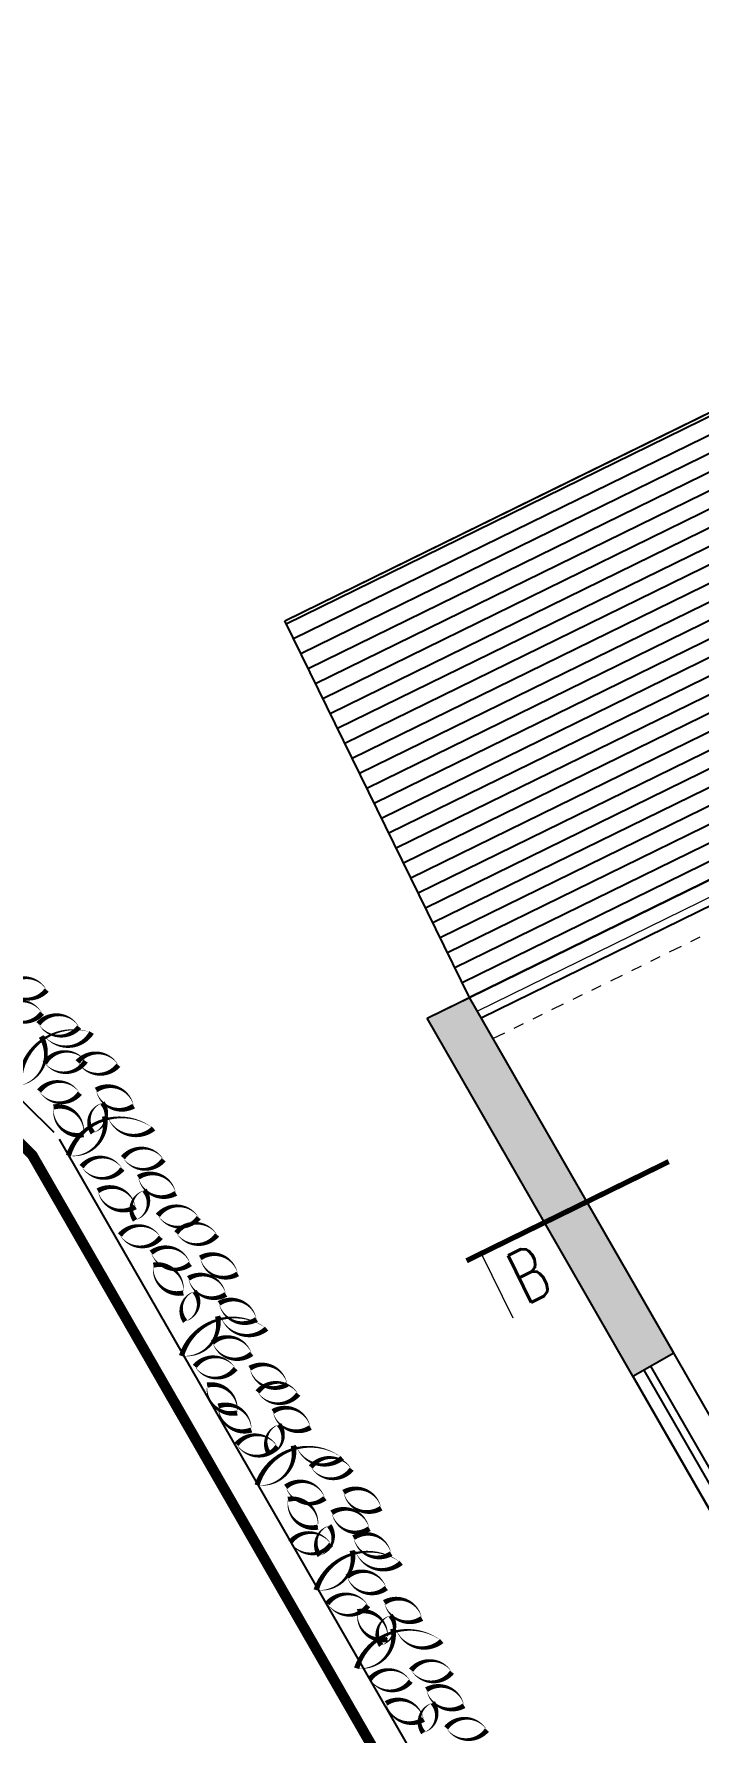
# Model space of a CAD drawing. Header units: millimetres. Extents: x 1754 to 2064, y 960 to 1845.
# Drawn here: x 1899 to 1905.33, y 1769.05 to 1785.24 of the extents above; entities that cross this region are included whole.
import ezdxf

# ---------------------------------------------------------------- set-up
doc = ezdxf.new("R2010")
doc.units = ezdxf.units.MM
doc.linetypes.add('DASHDOT', pattern=[1, 0.5, -0.25, 0, -0.25])
doc.linetypes.add('DIVIDE', pattern=[1.25, 0.5, -0.25, 0, -0.25, 0, -0.25])
for name, color, linetype in [('dveře', 3, 'Continuous'), ('okna', 4, 'Continuous'), ('pohled', 4, 'Continuous'), ('SCHODY', 3, 'Continuous'), ('SRAFA', 251, 'Continuous'), ('srafa fasada', 253, 'Continuous'), ('SRAFY', 3, 'Continuous'), ('zariz.predmety', 203, 'Continuous'), ('ZDIVO', 1, 'Continuous')]:
    doc.layers.add(name, color=color, linetype=linetype)
doc.layers.add('FLOATING-WINDOWS', color=2, linetype='Continuous', plot=False)
doc.styles.add('ROMANS', font='romans.shx', dxfattribs={"width": 0.7})

msp = doc.modelspace()

# ---------------------------------------------------------------- hatches: boundary and pattern name
at = {"layer": 'SRAFA'}
h = msp.add_hatch(dxfattribs=at)
h.set_pattern_fill('LINE', color=256, scale=0.05, style=0)
h.set_pattern_definition([(26.115, (1912.13578, 1780.45576), (-0.0698776, 0.1425436), [])])
h.paths.add_polyline_path([(1906.334, 1782.067), (1901.393, 1779.644), (1903.154, 1776.053), (1908.095, 1778.475)])
at = {"layer": 'SRAFY'}
msp.add_hatch(color=256, dxfattribs=at).paths.add_polyline_path([(1904.711, 1772.44), (1905.101, 1772.664), (1903.154, 1776.053), (1902.749, 1775.854)])

# ---------------------------------------------------------------- linework, layer by layer
at = {"layer": 'dveře'}
for p, q in [((1903.154, 1776.053), (1908.095, 1778.475)), ((1904.711, 1772.44), (1906.056, 1770.099)), ((1904.815, 1772.499), (1906.16, 1770.158)), ((1904.88, 1772.537), (1906.225, 1770.196))]:
    msp.add_line(p, q, dxfattribs=at)
at = {"layer": 'FLOATING-WINDOWS'}
for points in [[(1901.393, 1779.644), (1906.334, 1782.067), (1908.095, 1778.475), (1903.154, 1776.053)], [(1902.749, 1775.854), (1915.286, 1782), (1922.107, 1768.087), (1910.485, 1762.391)], [(1903.266, 1775.857), (1908.194, 1778.273), (1911.638, 1771.247), (1907.173, 1769.058)]]:
    msp.add_lwpolyline(points, close=True, dxfattribs=at)
at = {"layer": 'okna', "linetype": 'Continuous', "lineweight": 0}
for p, q in [((1903.228, 1775.922), (1908.161, 1778.34)), ((1903.266, 1775.857), (1908.194, 1778.273))]:
    msp.add_line(p, q, dxfattribs=at)
at = {"layer": 'pohled', "const_width": 0.1}
msp.add_lwpolyline([(1907.999, 1802.546), (1900.537, 1799.68), (1879.355, 1789.905), (1883.399, 1787.56), (1888.663, 1784.714), (1898.986, 1774.55), (1909.918, 1755.525), (1926.955, 1763.877)], close=True, dxfattribs=at)
at = {"layer": 'SCHODY', "linetype": 'DIVIDE', "lineweight": 0, "ltscale": 0.25}
for p, q in [((1903.378, 1775.661), (1908.293, 1778.071)), ((1906.446, 1770.323), (1905.101, 1772.664))]:
    msp.add_line(p, q, dxfattribs=at)
at = {"layer": 'SRAFA'}
for p, q in [((1901.393, 1779.644), (1906.334, 1782.067)), ((1903.154, 1776.053), (1901.393, 1779.644))]:
    msp.add_line(p, q, dxfattribs=at)
at = {"layer": 'srafa fasada', "color": 253, "linetype": 'Continuous', "lineweight": 0}
msp.add_line((1903.266, 1773.611), (1903.567, 1772.997), dxfattribs=at)
at = {"layer": 'srafa fasada', "color": 253, "linetype": 'DASHDOT', "lineweight": 0, "ltscale": 0.3, "const_width": 0.05, "flags": 128}
msp.add_lwpolyline([(1905.053, 1774.487), (1903.126, 1773.542)], dxfattribs=at)
at = {"layer": 'zariz.predmety', "color": 253, "linetype": 'Continuous', "ltscale": 0.001}
for points in [[(1899.124, 1776.123, 0, 0, 0.520567), (1899.124, 1776.123, 0, 0.05, 0.520567), (1898.736, 1776.154, 0, 0.05, 0.520567), (1899.124, 1776.123, 0.05, 0.05, 0)], [(1899.08, 1775.902, 0, 0, 0.520567), (1899.08, 1775.902, 0, 0.05, 0.520567), (1898.692, 1775.933, 0, 0.05, 0.520567), (1899.08, 1775.902, 0.05, 0.05, 0)], [(1899.045, 1775.801, 0, 0, 0.520567), (1899.045, 1775.801, 0, 0.05, 0.520567), (1899.433, 1775.77, 0, 0.05, 0.520567), (1899.045, 1775.801, 0.05, 0.05, 0)], [(1898.866, 1775.212, 0, 0, 0.520567), (1898.866, 1775.212, 0, 0.05, 0.520567), (1899.071, 1775.68, 0, 0.05, 0.520567), (1899.103, 1775.683, 0, 0.05, 0.520567), (1899.552, 1775.718, 0, 0.05, 0.520567), (1898.866, 1775.212, 0.05, 0.05, 0)], [(1899.495, 1775.445, 0, 0, 0.520567), (1899.495, 1775.445, 0, 0.05, 0.520567), (1899.106, 1775.427, 0, 0.05, 0.520567), (1899.495, 1775.445, 0.05, 0.05, 0)], [(1899.807, 1775.406, 0, 0, 0.520567), (1899.807, 1775.406, 0, 0.05, 0.520567), (1899.419, 1775.437, 0, 0.05, 0.520567), (1899.807, 1775.406, 0.05, 0.05, 0)], [(1899.052, 1775.16, 0, 0, 0.520567), (1899.052, 1775.16, 0, 0.05, 0.520567), (1899.44, 1775.139, 0, 0.05, 0.520567), (1899.052, 1775.16, 0.05, 0.05, 0)], [(1899.953, 1775.017, 0, 0, 0.520567), (1899.953, 1775.017, 0, 0.05, 0.520567), (1899.595, 1775.17, 0, 0.05, 0.520567), (1899.953, 1775.017, 0.05, 0.05, 0)], [(1899.19, 1775.008, 0, 0, 0.520567), (1899.19, 1775.008, 0, 0.05, 0.520567), (1899.475, 1774.744, 0, 0.05, 0.520567), (1899.19, 1775.008, 0.05, 0.05, 0)], [(1899.655, 1775.046, 0, 0, 0.520567), (1899.655, 1775.046, 0, 0.05, 0.520567), (1899.565, 1774.761, 0, 0.05, 0.520567), (1899.655, 1775.046, 0.05, 0.05, 0)], [(1899.331, 1774.543, 0, 0, 0.520567), (1899.331, 1774.543, 0, 0.05, 0.520567), (1899.675, 1774.92, 0, 0.05, 0.520567), (1899.706, 1774.913, 0, 0.05, 0.520567), (1900.143, 1774.803, 0, 0.05, 0.520567), (1899.331, 1774.543, 0.05, 0.05, 0)], [(1899.457, 1774.439, 0, 0, 0.520567), (1899.457, 1774.439, 0, 0.05, 0.520567), (1899.846, 1774.418, 0, 0.05, 0.520567), (1899.457, 1774.439, 0.05, 0.05, 0)], [(1899.851, 1774.525, 0, 0, 0.520567), (1899.851, 1774.525, 0, 0.05, 0.520567), (1900.239, 1774.504, 0, 0.05, 0.520567), (1899.851, 1774.525, 0.05, 0.05, 0)], [(1900.355, 1774.185, 0, 0, 0.520567), (1900.355, 1774.185, 0, 0.05, 0.520567), (1899.997, 1774.338, 0, 0.05, 0.520567), (1900.355, 1774.185, 0.05, 0.05, 0)], [(1899.97, 1774.056, 0, 0, 0.520567), (1899.97, 1774.056, 0, 0.05, 0.520567), (1899.612, 1774.209, 0, 0.05, 0.520567), (1899.97, 1774.056, 0.05, 0.05, 0)], [(1900.056, 1774.214, 0, 0, 0.520567), (1900.056, 1774.214, 0, 0.05, 0.520567), (1899.967, 1773.929, 0, 0.05, 0.520567), (1900.056, 1774.214, 0.05, 0.05, 0)], [(1900.184, 1773.974, 0, 0, 0.520567), (1900.184, 1773.974, 0, 0.05, 0.520567), (1900.573, 1773.953, 0, 0.05, 0.520567), (1900.184, 1773.974, 0.05, 0.05, 0)], [(1899.822, 1773.786, 0, 0, 0.520567), (1899.822, 1773.786, 0, 0.05, 0.520567), (1900.211, 1773.765, 0, 0.05, 0.520567), (1899.822, 1773.786, 0.05, 0.05, 0)], [(1900.359, 1773.808, 0, 0, 0.520567), (1900.359, 1773.808, 0, 0.05, 0.520567), (1900.748, 1773.788, 0, 0.05, 0.520567), (1900.359, 1773.808, 0.05, 0.05, 0)], [(1900.493, 1773.511, 0, 0, 0.520567), (1900.493, 1773.511, 0, 0.05, 0.520567), (1900.12, 1773.619, 0, 0.05, 0.520567), (1900.493, 1773.511, 0.05, 0.05, 0)], [(1900.945, 1773.416, 0, 0, 0.520567), (1900.945, 1773.416, 0, 0.05, 0.520567), (1900.588, 1773.569, 0, 0.05, 0.520567), (1900.945, 1773.416, 0.05, 0.05, 0)], [(1900.141, 1773.5, 0, 0, 0.520567), (1900.141, 1773.5, 0, 0.05, 0.520567), (1900.426, 1773.235, 0, 0.05, 0.520567), (1900.141, 1773.5, 0.05, 0.05, 0)], [(1900.832, 1773.221, 0, 0, 0.520567), (1900.832, 1773.221, 0, 0.05, 0.520567), (1900.475, 1773.374, 0, 0.05, 0.520567), (1900.832, 1773.221, 0.05, 0.05, 0)], [(1900.534, 1773.249, 0, 0, 0.520567), (1900.534, 1773.249, 0, 0.05, 0.520567), (1900.444, 1772.964, 0, 0.05, 0.520567), (1900.534, 1773.249, 0.05, 0.05, 0)], [(1900.767, 1773.136, 0, 0, 0.520567), (1900.767, 1773.136, 0, 0.05, 0.520567), (1901.124, 1772.983, 0, 0.05, 0.520567), (1900.767, 1773.136, 0.05, 0.05, 0)], [(1900.409, 1772.635, 0, 0, 0.520567), (1900.409, 1772.635, 0, 0.05, 0.520567), (1900.753, 1773.013, 0, 0.05, 0.520567), (1900.784, 1773.006, 0, 0.05, 0.520567), (1901.22, 1772.895, 0, 0.05, 0.520567), (1900.409, 1772.635, 0.05, 0.05, 0)], [(1901.078, 1772.655, 0, 0, 0.520567), (1901.078, 1772.655, 0, 0.05, 0.520567), (1900.705, 1772.763, 0, 0.05, 0.520567), (1901.078, 1772.655, 0.05, 0.05, 0)], [(1900.536, 1772.535, 0, 0, 0.520567), (1900.536, 1772.535, 0, 0.05, 0.520567), (1900.924, 1772.514, 0, 0.05, 0.520567), (1900.536, 1772.535, 0.05, 0.05, 0)], [(1901.417, 1772.364, 0, 0, 0.520567), (1901.417, 1772.364, 0, 0.05, 0.520567), (1901.06, 1772.517, 0, 0.05, 0.520567), (1901.417, 1772.364, 0.05, 0.05, 0)], [(1900.654, 1772.356, 0, 0, 0.520567), (1900.654, 1772.356, 0, 0.05, 0.520567), (1900.939, 1772.091, 0, 0.05, 0.520567), (1900.654, 1772.356, 0.05, 0.05, 0)], [(1901.134, 1772.291, 0, 0, 0.520567), (1901.134, 1772.291, 0, 0.05, 0.520567), (1901.522, 1772.27, 0, 0.05, 0.520567), (1901.134, 1772.291, 0.05, 0.05, 0)], [(1901.075, 1771.928, 0, 0, 0.520567), (1901.075, 1771.928, 0, 0.05, 0.520567), (1900.76, 1772.156, 0, 0.05, 0.520567), (1901.075, 1771.928, 0.05, 0.05, 0)], [(1901.638, 1771.952, 0, 0, 0.520567), (1901.638, 1771.952, 0, 0.05, 0.520567), (1901.28, 1772.105, 0, 0.05, 0.520567), (1901.638, 1771.952, 0.05, 0.05, 0)], [(1901.339, 1771.98, 0, 0, 0.520567), (1901.339, 1771.98, 0, 0.05, 0.520567), (1901.25, 1771.695, 0, 0.05, 0.520567), (1901.339, 1771.98, 0.05, 0.05, 0)], [(1900.934, 1771.791, 0, 0, 0.520567), (1900.934, 1771.791, 0, 0.05, 0.520567), (1901.323, 1771.77, 0, 0.05, 0.520567), (1900.934, 1771.791, 0.05, 0.05, 0)], [(1901.129, 1771.402, 0, 0, 0.520567), (1901.129, 1771.402, 0, 0.05, 0.520567), (1901.474, 1771.779, 0, 0.05, 0.520567), (1901.505, 1771.772, 0, 0.05, 0.520567), (1901.941, 1771.662, 0, 0.05, 0.520567), (1901.129, 1771.402, 0.05, 0.05, 0)], [(1901.642, 1771.575, 0, 0, 0.520567), (1901.642, 1771.575, 0, 0.05, 0.520567), (1902.031, 1771.554, 0, 0.05, 0.520567), (1901.642, 1771.575, 0.05, 0.05, 0)], [(1901.776, 1771.278, 0, 0, 0.520567), (1901.776, 1771.278, 0, 0.05, 0.520567), (1901.403, 1771.386, 0, 0.05, 0.520567), (1901.776, 1771.278, 0.05, 0.05, 0)], [(1901.424, 1771.267, 0, 0, 0.520567), (1901.424, 1771.267, 0, 0.05, 0.520567), (1901.708, 1771.002, 0, 0.05, 0.520567), (1901.424, 1771.267, 0.05, 0.05, 0)], [(1902.312, 1771.182, 0, 0, 0.520567), (1902.312, 1771.182, 0, 0.05, 0.520567), (1901.954, 1771.335, 0, 0.05, 0.520567), (1902.312, 1771.182, 0.05, 0.05, 0)], [(1902.199, 1770.987, 0, 0, 0.520567), (1902.199, 1770.987, 0, 0.05, 0.520567), (1901.841, 1771.14, 0, 0.05, 0.520567), (1902.199, 1770.987, 0.05, 0.05, 0)], [(1901.446, 1770.859, 0, 0, 0.520567), (1901.446, 1770.859, 0, 0.05, 0.520567), (1901.835, 1770.838, 0, 0.05, 0.520567), (1901.446, 1770.859, 0.05, 0.05, 0)], [(1901.817, 1771.016, 0, 0, 0.520567), (1901.817, 1771.016, 0, 0.05, 0.520567), (1901.727, 1770.731, 0, 0.05, 0.520567), (1901.817, 1771.016, 0.05, 0.05, 0)], [(1902.049, 1770.902, 0, 0, 0.520567), (1902.049, 1770.902, 0, 0.05, 0.520567), (1902.407, 1770.749, 0, 0.05, 0.520567), (1902.049, 1770.902, 0.05, 0.05, 0)], [(1901.692, 1770.402, 0, 0, 0.520567), (1901.692, 1770.402, 0, 0.05, 0.520567), (1902.036, 1770.779, 0, 0.05, 0.520567), (1902.067, 1770.772, 0, 0.05, 0.520567), (1902.503, 1770.662, 0, 0.05, 0.520567), (1901.692, 1770.402, 0.05, 0.05, 0)], [(1902.361, 1770.421, 0, 0, 0.520567), (1902.361, 1770.421, 0, 0.05, 0.520567), (1901.988, 1770.529, 0, 0.05, 0.520567), (1902.361, 1770.421, 0.05, 0.05, 0)], [(1901.799, 1770.273, 0, 0, 0.520567), (1901.799, 1770.273, 0, 0.05, 0.520567), (1902.188, 1770.253, 0, 0.05, 0.520567), (1901.799, 1770.273, 0.05, 0.05, 0)], [(1902.7, 1770.131, 0, 0, 0.520567), (1902.7, 1770.131, 0, 0.05, 0.520567), (1902.343, 1770.284, 0, 0.05, 0.520567), (1902.7, 1770.131, 0.05, 0.05, 0)], [(1902.087, 1770.196, 0, 0, 0.520567), (1902.087, 1770.196, 0, 0.05, 0.520567), (1902.372, 1769.931, 0, 0.05, 0.520567), (1902.087, 1770.196, 0.05, 0.05, 0)], [(1902.402, 1770.16, 0, 0, 0.520567), (1902.402, 1770.16, 0, 0.05, 0.520567), (1902.312, 1769.875, 0, 0.05, 0.520567), (1902.402, 1770.16, 0.05, 0.05, 0)], [(1902.078, 1769.656, 0, 0, 0.520567), (1902.078, 1769.656, 0, 0.05, 0.520567), (1902.423, 1770.034, 0, 0.05, 0.520567), (1902.454, 1770.027, 0, 0.05, 0.520567), (1902.89, 1769.916, 0, 0.05, 0.520567), (1902.078, 1769.656, 0.05, 0.05, 0)], [(1902.204, 1769.552, 0, 0, 0.520567), (1902.204, 1769.552, 0, 0.05, 0.520567), (1902.593, 1769.532, 0, 0.05, 0.520567), (1902.204, 1769.552, 0.05, 0.05, 0)], [(1902.598, 1769.638, 0, 0, 0.520567), (1902.598, 1769.638, 0, 0.05, 0.520567), (1902.987, 1769.618, 0, 0.05, 0.520567), (1902.598, 1769.638, 0.05, 0.05, 0)], [(1903.102, 1769.299, 0, 0, 0.520567), (1903.102, 1769.299, 0, 0.05, 0.520567), (1902.744, 1769.452, 0, 0.05, 0.520567), (1903.102, 1769.299, 0.05, 0.05, 0)], [(1902.717, 1769.169, 0, 0, 0.520567), (1902.717, 1769.169, 0, 0.05, 0.520567), (1902.359, 1769.322, 0, 0.05, 0.520567), (1902.717, 1769.169, 0.05, 0.05, 0)], [(1902.804, 1769.327, 0, 0, 0.520567), (1902.804, 1769.327, 0, 0.05, 0.520567), (1902.714, 1769.042, 0, 0.05, 0.520567), (1902.804, 1769.327, 0.05, 0.05, 0)], [(1902.932, 1769.088, 0, 0, 0.520567), (1902.932, 1769.088, 0, 0.05, 0.520567), (1903.32, 1769.067, 0, 0.05, 0.520567), (1902.932, 1769.088, 0.05, 0.05, 0)]]:
    msp.add_lwpolyline(points, format="xyseb", close=True, dxfattribs=at)
at = {"layer": 'ZDIVO'}
for p, q in [((1899.196, 1774.764), (1889.5, 1784.312)), ((1902.749, 1775.854), (1903.154, 1776.053)), ((1905.101, 1772.664), (1903.154, 1776.053)), ((1904.711, 1772.44), (1902.749, 1775.854)), ((1904.014, 1766.402), (1899.246, 1774.7)), ((1909.918, 1755.525), (1898.986, 1774.55)), ((1904.711, 1772.44), (1905.101, 1772.664))]:
    msp.add_line(p, q, dxfattribs=at)

# ---------------------------------------------------------------- texts
at = {"layer": 'srafa fasada', "color": 253, "linetype": 'Continuous', "lineweight": 0, "insert": (1903.468, 1773.566), "char_height": 0.5, "width": 4, "attachment_point": 1, "rotation": 26.115, "style": 'ROMANS'}
msp.add_mtext('B', dxfattribs=at)

doc.saveas('drawing.dxf')
